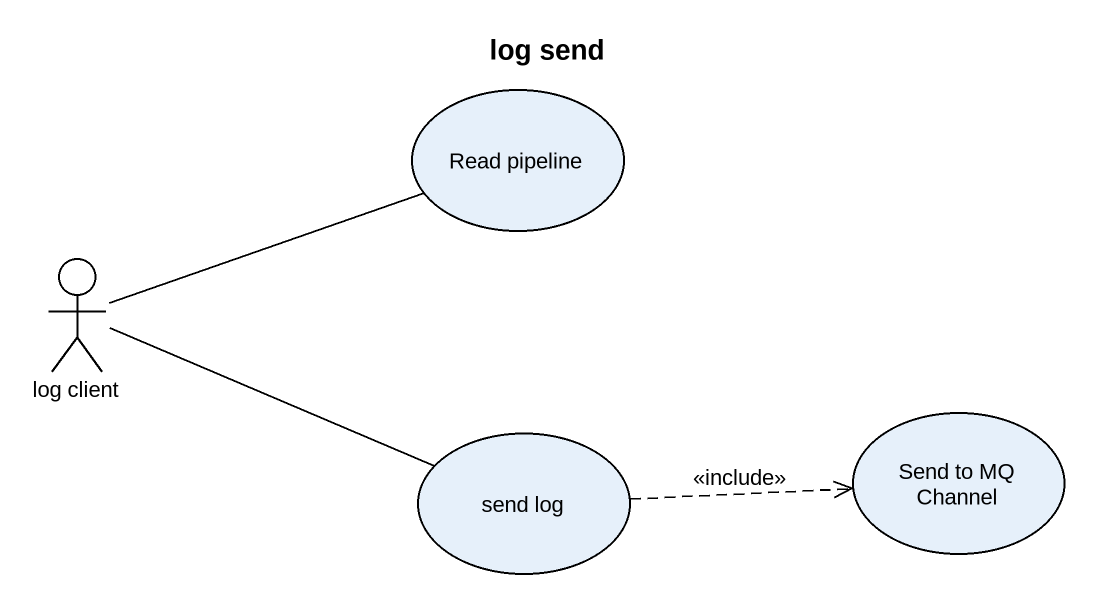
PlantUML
@startuml
title log send
usecase "Read pipeline" as Read_pipeline
actor "log client" as log_client
usecase "send log" as send_log
usecase "Send to MQ Channel" as Send_to_MQ_Channel
log_client -right- Read_pipeline
log_client -right- send_log
send_log .right.> Send_to_MQ_Channel : <<include>>
@enduml
